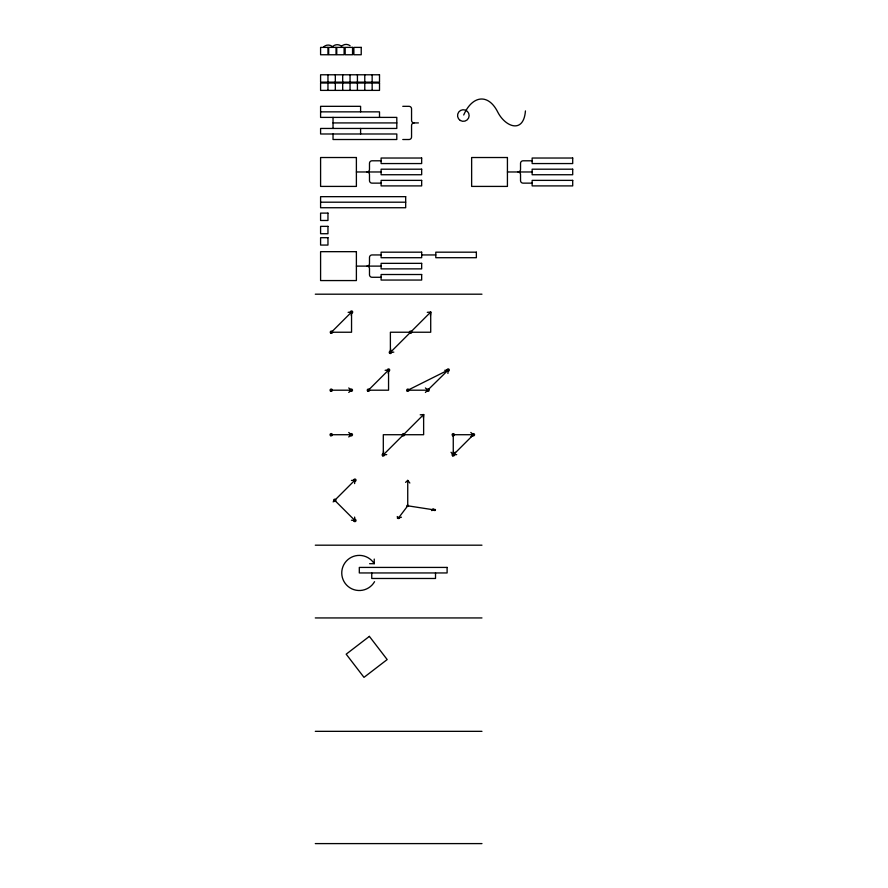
<?xml version="1.0" encoding="UTF-8"?>
<svg xmlns="http://www.w3.org/2000/svg" width="888" height="888" viewBox="0 0 888 888"><rect width="100%" height="100%" fill="white"/><g stroke="black" fill="none" stroke-linecap="round" stroke-linejoin="round"><path stroke-width="1.33" d="M351.282 315.495L351.548 312.065L348.118 312.343M354.623 483.594L354.889 480.175L351.459 480.441M388.289 373.46L388.556 370.041L385.126 370.307M390.653 348.962L390.387 352.392L393.817 352.125M383.583 451.448L383.305 454.878L386.735 454.612M430.436 315.495L430.713 312.065L427.283 312.343M423.365 417.982L423.632 414.552L420.202 414.818M447.907 373.46L448.185 370.041L444.755 370.307M453.524 451.448L453.257 454.878L456.687 454.612M525.441 110.922C523.643 133.966 505.483 127.095 497.868 112.299C488.234 92.918 472.216 95.527 463.714 114.985M397.236 516.55L398.501 517.993L407.736 505.805L407.736 480.375L405.616 482.373M455.489 452.258L453.257 454.878L451.026 452.258M333.144 501.909L354.889 480.175M348.74 392.429L351.359 390.198L348.74 387.967M348.74 436.952L351.359 434.72L348.74 432.478M425.408 392.429L448.185 370.041L407.858 390.198L428.016 390.198L425.408 387.967M470.807 436.952L473.415 434.72L470.807 432.478M398.501 517.993L401.454 517.205M431.513 510.556L434.709 509.978L432.956 508.646M402.764 106.327L409.035 106.327A2.52 2.52 0 0 1 411.555 108.847L411.555 120.402A2.52 2.52 0 0 0 414.074 122.921L418.403 122.921M320.59 111.855L379.509 111.855L379.509 117.394M333.033 122.921L396.803 122.921M402.764 139.516L409.035 139.516A2.52 2.52 0 0 0 411.555 136.996L411.555 125.441A2.52 2.52 0 0 1 414.074 122.921M381.107 160.795L372.005 160.795A2.52 2.52 0 0 0 369.486 163.314L369.486 169.442A2.52 2.52 0 0 1 366.966 171.972A2.52 2.52 0 0 1 369.486 174.492L369.486 180.619A2.52 2.52 0 0 0 372.005 183.139L381.107 183.139M532.145 160.795L523.054 160.795A2.52 2.52 0 0 0 520.534 163.314L520.534 169.442A2.52 2.52 0 0 1 518.015 171.972A2.52 2.52 0 0 1 520.534 174.492L520.534 180.619A2.52 2.52 0 0 0 523.054 183.139L532.145 183.139M356.388 171.972L381.107 171.972M507.425 171.972L532.145 171.972M320.59 202.198L405.683 202.198M381.107 254.945L372.005 254.945A2.52 2.52 0 0 0 369.486 257.464L369.486 263.592A2.52 2.52 0 0 1 366.966 266.111A2.52 2.52 0 0 1 369.486 268.631L369.486 274.758A2.52 2.52 0 0 0 372.005 277.278L381.107 277.278M421.667 254.945L435.797 254.945M356.388 266.111L381.107 266.111M315.296 294.194L481.962 294.194M331.191 390.198L351.359 390.198M331.191 434.72L351.359 434.72M315.296 545.188L481.962 545.188M369.608 563.691L374.237 563.691L374.237 559.063M315.296 617.937L481.962 617.937M315.296 731.335L481.962 731.335M315.296 843.6L481.962 843.6M351.459 520.224L354.889 520.49L354.623 517.071M407.736 505.805L434.709 509.978M407.159 506.249L406.981 505.427A2.153 2.153 0 0 1 408.302 505.383L408.491 506.182A2.153 2.153 0 0 1 407.159 506.227M334.721 500.333L354.889 520.49M407.736 480.375L409.845 483.028M435.52 572.949L435.52 578.476L371.75 578.476L371.75 572.949M372.15 74.781L372.15 82.151M372.15 83.028L372.15 90.387M364.779 74.781L364.779 82.151M364.779 83.028L364.779 90.387M360.595 111.855L360.595 106.327L320.59 106.327L320.59 117.394L396.803 117.394L396.803 128.449L320.59 128.449L320.59 133.988L396.803 133.988L396.803 139.516L333.033 139.516L333.033 133.988M360.595 128.449L360.595 133.988M357.42 74.781L357.42 82.151M357.42 83.028L357.42 90.387M350.05 74.781L350.05 82.151M350.05 83.028L350.05 90.387M342.69 74.781L342.69 82.151M342.69 83.028L342.69 90.387M335.32 74.781L335.32 82.151M335.32 83.028L335.32 90.387M333.033 117.394L333.033 128.449M327.961 74.781L327.961 82.151M327.961 83.028L327.961 90.387M374.558 581.673A17.56 17.56 0 0 1 348.196 586.546A17.56 17.56 0 0 1 347.73 559.751A17.56 17.56 0 0 1 374.237 563.691M323.743 46.798A6.538 6.538 0 0 1 332.156 46.398M332.8 46.42A6.538 6.538 0 0 1 341.214 46.032M341.658 46.143A6.538 6.538 0 0 1 350.083 45.743M397.369 517.97L397.857 518.414A2.231 2.231 0 0 0 399.089 518.426L399.145 517.582A2.231 2.231 0 0 0 397.902 517.571L397.38 517.926M433.588 509.956L434.066 510.4A2.231 2.231 0 0 0 435.298 510.4L435.442 509.59A2.231 2.231 0 0 0 434.11 509.557L433.61 509.856M351.548 312.065L331.391 332.234L351.548 332.234L351.548 312.065M430.713 312.065L390.387 352.392L390.387 332.234L430.713 332.234L430.713 312.065M388.556 370.041L368.398 390.198L388.556 390.198L388.556 370.041M423.632 414.552L383.305 454.878L383.305 434.72L423.632 434.72L423.632 414.552M473.415 434.72L453.257 454.878L453.257 434.72L473.415 434.72M369.375 636.374L346.187 654.179L363.991 677.366L387.179 659.562L369.375 636.374M327.961 47.386L320.59 47.386L320.59 54.756L327.961 54.756L327.961 47.386M336.041 47.386L328.671 47.386L328.671 54.756L336.041 54.756L336.041 47.386M344.111 47.386L336.752 47.386L336.752 54.756L344.111 54.756L344.111 47.386M352.547 47.386L345.177 47.386L345.177 54.756L352.547 54.756L352.547 47.386M361.227 47.386L353.868 47.386L353.868 54.756L361.227 54.756L361.227 47.386M379.509 74.781L320.59 74.781L320.59 82.151L379.509 82.151L379.509 74.781M379.509 83.028L320.59 83.028L320.59 90.387L379.509 90.387L379.509 83.028M356.388 157.52L320.59 157.52L320.59 186.413L356.388 186.413L356.388 157.52M507.425 157.52L471.639 157.52L471.639 186.413L507.425 186.413L507.425 157.52M421.667 158.031L381.107 158.031L381.107 163.559L421.667 163.559L421.667 158.031M572.705 158.031L532.145 158.031L532.145 163.559L572.705 163.559L572.705 158.031M421.667 169.197L381.107 169.197L381.107 174.736L421.667 174.736L421.667 169.197M572.705 169.197L532.145 169.197L532.145 174.736L572.705 174.736L572.705 169.197M421.667 180.375L381.107 180.375L381.107 185.903L421.667 185.903L421.667 180.375M572.705 180.375L532.145 180.375L532.145 185.903L572.705 185.903L572.705 180.375M405.683 196.67L320.59 196.67L320.59 207.737L405.683 207.737L405.683 196.67M327.961 213.109L320.59 213.109L320.59 220.479L327.961 220.479L327.961 213.109M327.961 226.362L320.59 226.362L320.59 233.722L327.961 233.722L327.961 226.362M327.961 237.695L320.59 237.695L320.59 245.066L327.961 245.066L327.961 237.695M356.388 251.67L320.59 251.67L320.59 280.564L356.388 280.564L356.388 251.67M421.667 252.181L381.107 252.181L381.107 257.709L421.667 257.709L421.667 252.181M476.357 252.181L435.797 252.181L435.797 257.709L476.357 257.709L476.357 252.181M421.667 263.348L381.107 263.348L381.107 268.875L421.667 268.875L421.667 263.348M421.667 274.514L381.107 274.514L381.107 280.053L421.667 280.053L421.667 274.514M447.108 567.421L359.307 567.421L359.307 572.949L447.108 572.949L447.108 567.421M350.915 312.998A1.121 1.121 0 0 0 352.669 312.154A1.121 1.121 0 0 0 351.06 311.055A1.121 1.121 0 0 0 350.915 312.998M330.824 333.2A1.121 1.121 0 0 0 332.512 332.234A1.121 1.121 0 0 0 330.824 331.257A1.121 1.121 0 0 0 330.824 333.2M330.569 391.131A1.121 1.121 0 0 0 332.323 390.276A1.121 1.121 0 0 0 330.702 389.188A1.121 1.121 0 0 0 330.569 391.131M350.727 391.131A1.121 1.121 0 0 0 352.481 390.276A1.121 1.121 0 0 0 350.86 389.188A1.121 1.121 0 0 0 350.727 391.131M367.765 391.131A1.121 1.121 0 0 0 369.519 390.276A1.121 1.121 0 0 0 367.898 389.188A1.121 1.121 0 0 0 367.765 391.131M387.923 370.973A1.121 1.121 0 0 0 389.677 370.118A1.121 1.121 0 0 0 388.067 369.031A1.121 1.121 0 0 0 387.923 370.973M427.383 391.131A1.121 1.121 0 0 0 429.137 390.276A1.121 1.121 0 0 0 427.528 389.188A1.121 1.121 0 0 0 427.383 391.131M407.226 391.131A1.121 1.121 0 0 0 408.98 390.276A1.121 1.121 0 0 0 407.37 389.188A1.121 1.121 0 0 0 407.226 391.131M447.552 370.973A1.121 1.121 0 0 0 449.306 370.118A1.121 1.121 0 0 0 447.685 369.031A1.121 1.121 0 0 0 447.552 370.973M409.99 333.2A1.121 1.121 0 0 0 411.677 332.234A1.121 1.121 0 0 0 409.99 331.257A1.121 1.121 0 0 0 409.99 333.2M389.821 353.369A1.121 1.121 0 0 0 391.508 352.392A1.121 1.121 0 0 0 389.821 351.415A1.121 1.121 0 0 0 389.821 353.369M330.569 435.653A1.121 1.121 0 0 0 332.323 434.798A1.121 1.121 0 0 0 330.702 433.699A1.121 1.121 0 0 0 330.569 435.653M350.793 435.686A1.121 1.121 0 0 0 352.481 434.72A1.121 1.121 0 0 0 350.793 433.744A1.121 1.121 0 0 0 350.793 435.686M452.691 435.686A1.121 1.121 0 0 0 454.379 434.72A1.121 1.121 0 0 0 452.691 433.744A1.121 1.121 0 0 0 452.691 435.686M472.86 435.686A1.121 1.121 0 0 0 474.547 434.72A1.121 1.121 0 0 0 472.86 433.744A1.121 1.121 0 0 0 472.86 435.686M452.625 455.81A1.121 1.121 0 0 0 454.379 454.956A1.121 1.121 0 0 0 452.769 453.868A1.121 1.121 0 0 0 452.625 455.81M354.257 521.423A1.121 1.121 0 0 0 356.01 520.579A1.121 1.121 0 0 0 354.401 519.48A1.121 1.121 0 0 0 354.257 521.423M334.166 501.309A1.121 1.121 0 0 0 335.853 500.333A1.121 1.121 0 0 0 334.166 499.356A1.121 1.121 0 0 0 334.166 501.309M354.257 481.107A1.121 1.121 0 0 0 356.01 480.253A1.121 1.121 0 0 0 354.401 479.165A1.121 1.121 0 0 0 354.257 481.107M382.684 455.81A1.121 1.121 0 0 0 384.426 454.956A1.121 1.121 0 0 0 382.817 453.868A1.121 1.121 0 0 0 382.684 455.81M402.908 435.686A1.121 1.121 0 0 0 404.595 434.72A1.121 1.121 0 0 0 402.908 433.744A1.121 1.121 0 0 0 402.908 435.686M460.273 120.457A5.805 5.805 0 0 0 469.142 115.74A5.805 5.805 0 0 0 460.628 110.412A5.805 5.805 0 0 0 460.273 120.457"/></g></svg>
